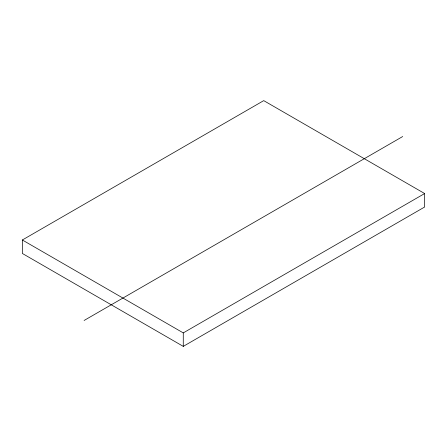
<?xml version="1.0" encoding="UTF-8"?>
<svg xmlns="http://www.w3.org/2000/svg" width="447" height="447" viewBox="0 0 447 447"><rect width="100%" height="100%" fill="white"/><g stroke="black" fill="none" stroke-linecap="round" stroke-linejoin="round"><path stroke-width="0.67" d="M22.35 239.989L263.73 100.631L424.65 193.54L424.65 207.011L183.27 346.369L22.35 253.46L22.35 239.989L183.27 332.898L424.65 193.54M84.103 320.471L402.708 136.525M183.27 332.898L183.27 346.369"/></g></svg>
